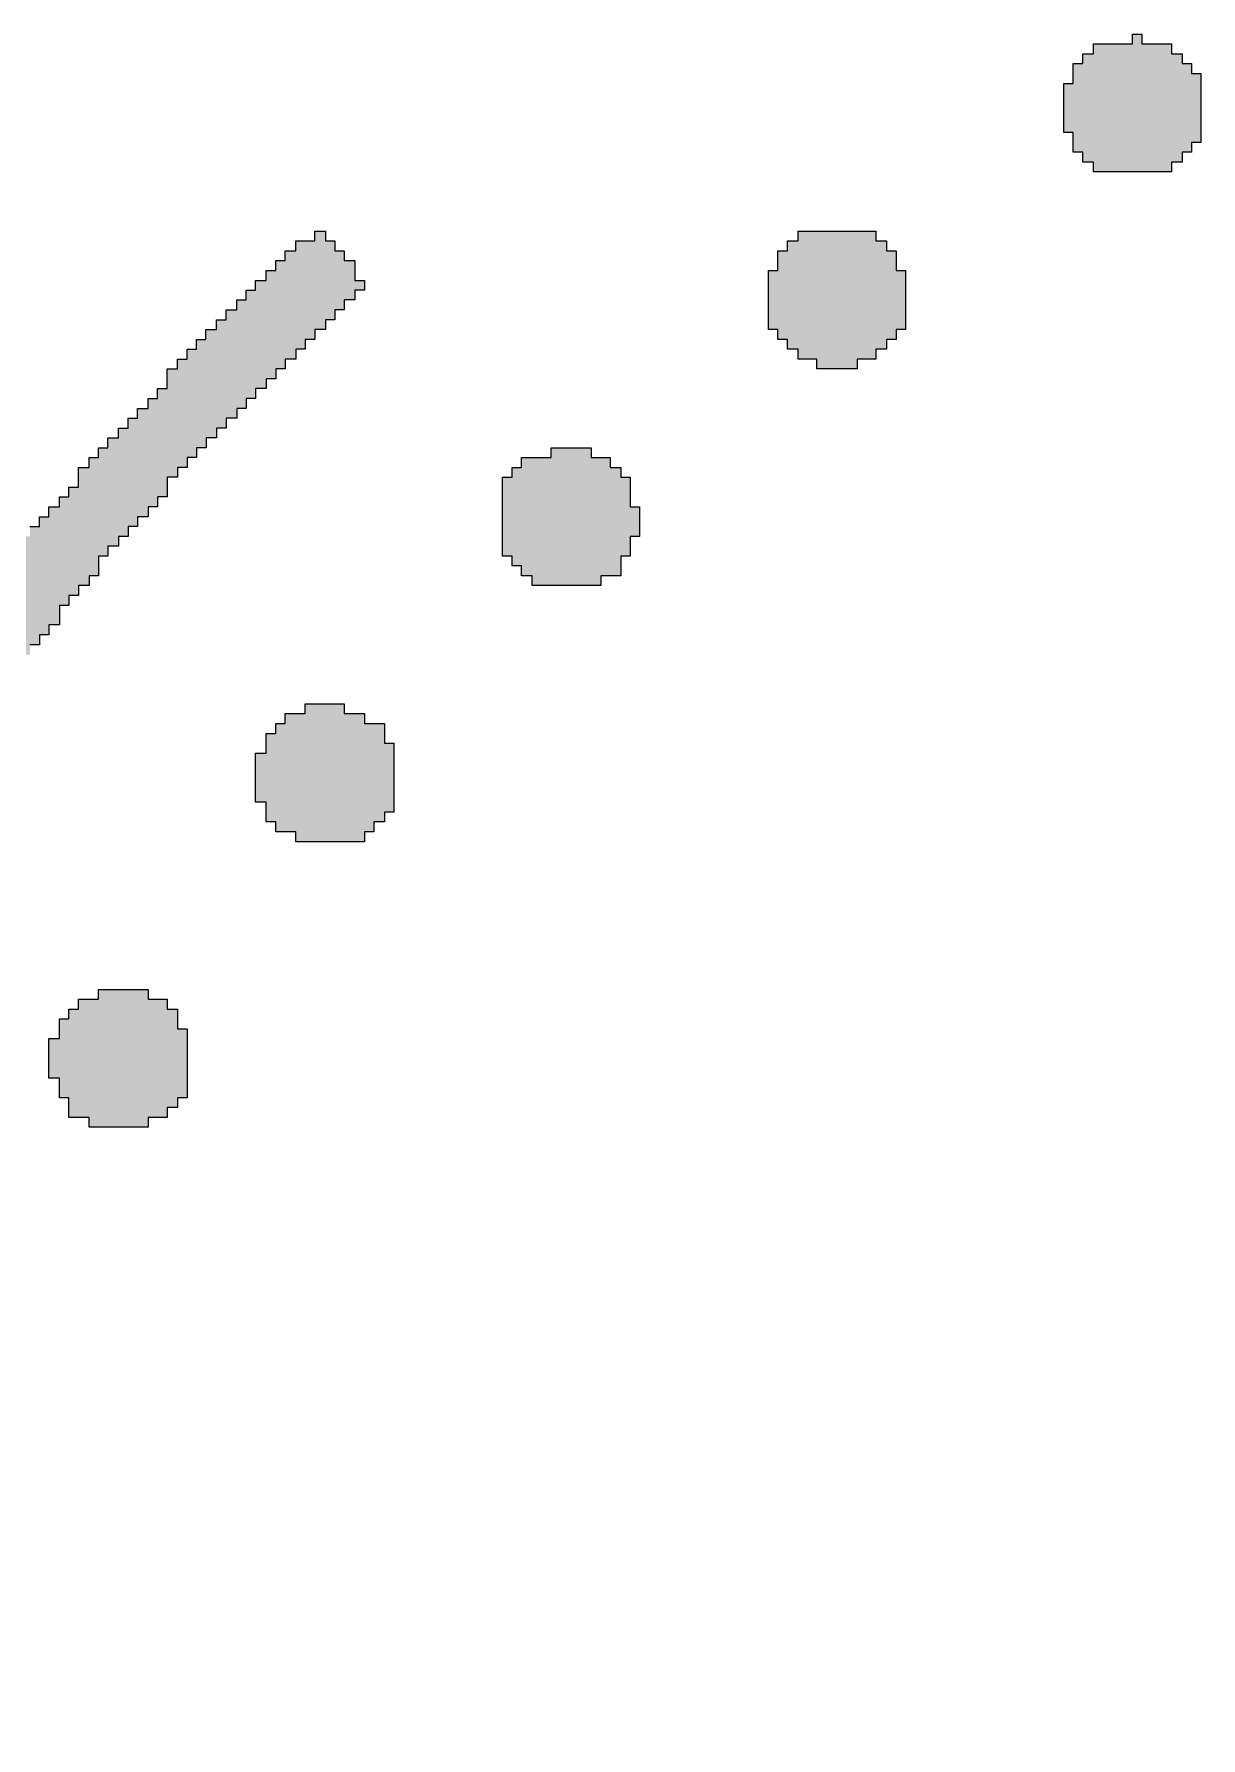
# Model space of a CAD drawing. Header units: millimetres. Extents: x 79 to 103.9, y -130.9 to -116.4.
# Drawn here: x 92.526 to 95.034, y -120.766 to -117.104 of the extents above; entities that cross this region are included whole.
import ezdxf

# ---------------------------------------------------------------- set-up
doc = ezdxf.new("R2010")
doc.units = ezdxf.units.MM
doc.header["$MEASUREMENT"] = 0
doc.layers.add('Layer 1', color=7, linetype='Continuous', lineweight=0)

msp = doc.modelspace()

# ---------------------------------------------------------------- hatches: boundary and pattern name
at = {"layer": 'Layer 1', "true_color": 0x000000, "transparency": 33554687}
h = msp.add_hatch(color=18, dxfattribs=at)
h.dxf.hatch_style = 2
h.paths.add_polyline_path([(95.0343, -117.2523), (95.0343, -117.2734), (95.0343, -117.2945), (95.0343, -117.3158), (95.0343, -117.3158), (95.0343, -117.3369), (95.014, -117.3369), (95.014, -117.358), (94.9937, -117.358), (94.9937, -117.3793), (94.9708, -117.3793), (94.9708, -117.4004), (94.8032, -117.4004), (94.8032, -117.3793), (94.7803, -117.3793), (94.7803, -117.358), (94.76, -117.358), (94.76, -117.3369), (94.76, -117.3369), (94.76, -117.3158), (94.7397, -117.3158), (94.7397, -117.2945), (94.7397, -117.2734), (94.7397, -117.2523), (94.7397, -117.231), (94.7397, -117.2099), (94.76, -117.2099), (94.76, -117.1888), (94.76, -117.1888), (94.76, -117.1675), (94.7803, -117.1675), (94.7803, -117.1464), (94.8032, -117.1464), (94.8032, -117.1253), (94.887, -117.1253), (94.887, -117.104), (94.9073, -117.104), (94.9073, -117.1253), (94.9708, -117.1253), (94.9708, -117.1464), (94.9937, -117.1464), (94.9937, -117.1675), (95.014, -117.1675), (95.014, -117.1888), (95.0343, -117.1888), (95.0343, -117.2099), (95.0343, -117.2099), (95.0343, -117.231)])
h = msp.add_hatch(color=18, dxfattribs=at)
h.dxf.hatch_style = 2
h.paths.add_polyline_path([(78.9917, -120.6813), (78.9917, -120.66), (78.9917, -120.6389), (78.9917, -120.6178), (91.2244, -120.6178), (91.2244, -120.5965), (91.2244, -120.5754), (91.2472, -120.5754), (91.2472, -120.5543), (91.2472, -120.5543), (91.2472, -120.533), (91.2472, -120.5119), (91.2675, -120.5119), (91.2675, -120.4908), (91.2675, -120.4908), (91.2675, -120.4695), (91.2675, -120.4484), (91.2878, -120.4484), (91.2878, -120.4273), (91.2878, -120.4273), (91.2878, -120.406), (91.2878, -120.3849), (91.3081, -120.3849), (91.3081, -120.3638), (91.3082, -120.3638), (91.3082, -120.3425), (91.3082, -120.3214), (91.331, -120.3214), (91.331, -120.3003), (91.331, -120.3003), (91.331, -120.279), (91.331, -120.2579), (91.3513, -120.2579), (91.3513, -120.2368), (91.3513, -120.2368), (91.3513, -120.2155), (91.3513, -120.1944), (91.3742, -120.1944), (91.3742, -120.1733), (91.3742, -120.1733), (91.3742, -120.152), (91.3742, -120.1309), (91.3945, -120.1309), (91.3945, -120.1098), (91.3945, -120.0885), (91.4148, -120.0885), (91.4148, -120.0674), (91.4149, -120.0674), (91.4149, -120.0463), (91.4149, -120.025), (91.4377, -120.025), (91.4377, -120.0039), (91.4377, -119.9828), (91.458, -119.9828), (91.458, -119.9615), (91.458, -119.9615), (91.458, -119.9404), (91.458, -119.9193), (91.4783, -119.9193), (91.4783, -119.898), (91.4783, -119.8769), (91.5012, -119.8769), (91.5012, -119.8558), (91.5012, -119.8345), (91.5012, -119.8134), (91.5215, -119.8134), (91.5215, -119.7923), (91.5215, -119.771), (91.5418, -119.771), (91.5418, -119.7499), (91.5418, -119.7288), (91.5647, -119.7288), (91.5647, -119.7075), (91.5647, -119.6864), (91.585, -119.6864), (91.585, -119.6653), (91.585, -119.644), (91.6053, -119.644), (91.6053, -119.6229), (91.6053, -119.6018), (91.6053, -119.6018), (91.6053, -119.5805), (91.6282, -119.5805), (91.6282, -119.5594), (91.6282, -119.5594), (91.6282, -119.5383), (91.6485, -119.5383), (91.6485, -119.517), (91.6485, -119.517), (91.6485, -119.4959), (91.6688, -119.4959), (91.6688, -119.4748), (91.6688, -119.4748), (91.6688, -119.4535), (91.6917, -119.4535), (91.6917, -119.4324), (91.6917, -119.4324), (91.6917, -119.4113), (91.712, -119.4113), (91.712, -119.39), (91.712, -119.39), (91.712, -119.3689), (91.7323, -119.3689), (91.7323, -119.3478), (91.7552, -119.3478), (91.7552, -119.3265), (91.7552, -119.3054), (91.7755, -119.3054), (91.7755, -119.2843), (91.7755, -119.2843), (91.7755, -119.263), (91.7958, -119.263), (91.7958, -119.2419), (91.7958, -119.2419), (91.7958, -119.2208), (91.8187, -119.2208), (91.8187, -119.1995), (91.8187, -119.1995), (91.8187, -119.1784), (91.839, -119.1784), (91.839, -119.1573), (91.839, -119.1573), (91.839, -119.136), (91.8593, -119.136), (91.8593, -119.1149), (91.8822, -119.1149), (91.8822, -119.0938), (91.8822, -119.0938), (91.8822, -119.0725), (91.9025, -119.0725), (91.9025, -119.0514), (91.9025, -119.0514), (91.9025, -119.0303), (91.9228, -119.0303), (91.9228, -119.009), (91.9457, -119.009), (91.9457, -118.9879), (91.9457, -118.9879), (91.9457, -118.9668), (91.966, -118.9668), (91.966, -118.9455), (91.966, -118.9455), (91.966, -118.9244), (91.9863, -118.9244), (91.9863, -118.9033), (92.0092, -118.9033), (92.0092, -118.882), (92.0092, -118.882), (92.0092, -118.8609), (92.0295, -118.8609), (92.0295, -118.8398), (92.0498, -118.8398), (92.0498, -118.8185), (92.0498, -118.8185), (92.0498, -118.7974), (92.0727, -118.7974), (92.0727, -118.7763), (92.093, -118.7763), (92.093, -118.755), (92.093, -118.755), (92.093, -118.7339), (92.1133, -118.7339), (92.1133, -118.7128), (92.1362, -118.7128), (92.1362, -118.6915), (92.1362, -118.6704), (92.1565, -118.6704), (92.1565, -118.6493), (92.1768, -118.6493), (92.1768, -118.628), (92.1768, -118.6069), (92.1997, -118.6069), (92.1997, -118.5858), (92.22, -118.5858), (92.22, -118.5645), (92.2201, -118.5645), (92.2201, -118.5434), (92.2403, -118.5434), (92.2403, -118.5223), (92.2632, -118.5223), (92.2632, -118.501), (92.2835, -118.501), (92.2835, -118.4799), (92.2835, -118.4799), (92.2835, -118.4588), (92.3038, -118.4588), (92.3038, -118.4375), (92.3267, -118.4375), (92.3267, -118.4164), (92.347, -118.4164), (92.347, -118.3953), (92.347, -118.3953), (92.347, -118.374), (92.3673, -118.374), (92.3673, -118.3529), (92.3902, -118.3529), (92.3902, -118.3318), (92.4105, -118.3318), (92.4105, -118.3105), (92.4106, -118.3105), (92.4106, -118.2894), (92.4308, -118.2894), (92.4308, -118.2683), (92.4537, -118.2683), (92.4537, -118.247), (92.474, -118.247), (92.474, -118.2259), (92.4943, -118.2259), (92.4943, -118.2048), (92.4943, -118.2048), (92.4943, -118.1835), (92.5172, -118.1835), (92.5172, -118.1624), (92.5375, -118.1624), (92.5375, -118.1413), (92.5578, -118.1413), (92.5578, -118.12), (92.5807, -118.12), (92.5807, -118.0989), (92.601, -118.0989), (92.601, -118.0778), (92.6213, -118.0778), (92.6213, -118.0565), (92.6213, -118.0565), (92.6213, -118.0354), (92.6442, -118.0354), (92.6442, -118.0143), (92.6645, -118.0143), (92.6645, -117.993), (92.6849, -117.993), (92.6849, -117.9719), (92.7077, -117.9719), (92.7077, -117.9508), (92.728, -117.9508), (92.728, -117.9295), (92.7483, -117.9295), (92.7483, -117.9084), (92.7712, -117.9084), (92.7712, -117.8873), (92.7915, -117.8873), (92.7915, -117.866), (92.8118, -117.866), (92.8118, -117.8449), (92.8118, -117.8449), (92.8118, -117.8238), (92.8347, -117.8238), (92.8347, -117.8025), (92.855, -117.8025), (92.855, -117.7814), (92.8753, -117.7814), (92.8753, -117.7603), (92.8956, -117.7603), (92.8956, -117.739), (92.9185, -117.739), (92.9185, -117.7179), (92.9388, -117.7179), (92.9388, -117.6968), (92.9617, -117.6968), (92.9617, -117.6755), (92.982, -117.6755), (92.982, -117.6544), (93.0023, -117.6544), (93.0023, -117.6333), (93.0252, -117.6333), (93.0252, -117.612), (93.0455, -117.612), (93.0455, -117.5909), (93.0659, -117.5909), (93.0659, -117.5698), (93.0887, -117.5698), (93.0887, -117.5485), (93.1293, -117.5485), (93.1293, -117.5274), (93.1522, -117.5274), (93.1522, -117.5485), (93.1725, -117.5485), (93.1725, -117.5698), (93.1929, -117.5698), (93.1929, -117.5909), (93.2157, -117.5909), (93.2157, -117.612), (93.2157, -117.612), (93.2157, -117.6333), (93.236, -117.6333), (93.236, -117.6544), (93.2157, -117.6544), (93.2157, -117.6755), (93.1928, -117.6755), (93.1928, -117.6968), (93.1725, -117.6968), (93.1725, -117.7179), (93.1522, -117.7179), (93.1522, -117.739), (93.1293, -117.739), (93.1293, -117.7603), (93.109, -117.7603), (93.109, -117.7814), (93.0887, -117.7814), (93.0887, -117.8025), (93.0658, -117.8025), (93.0658, -117.8238), (93.0455, -117.8238), (93.0455, -117.8449), (93.0252, -117.8449), (93.0252, -117.866), (93.0023, -117.866), (93.0023, -117.8873), (92.982, -117.8873), (92.982, -117.9084), (92.9617, -117.9084), (92.9617, -117.9295), (92.9388, -117.9295), (92.9388, -117.9508), (92.9185, -117.9508), (92.9185, -117.9719), (92.8957, -117.9719), (92.8957, -117.993), (92.8753, -117.993), (92.8753, -118.0143), (92.855, -118.0143), (92.855, -118.0354), (92.8347, -118.0354), (92.8347, -118.0565), (92.8118, -118.0565), (92.8118, -118.0778), (92.8118, -118.0778), (92.8118, -118.0989), (92.7915, -118.0989), (92.7915, -118.12), (92.7712, -118.12), (92.7712, -118.1413), (92.7483, -118.1413), (92.7483, -118.1624), (92.728, -118.1624), (92.728, -118.1835), (92.7077, -118.1835), (92.7077, -118.2048), (92.6848, -118.2048), (92.6848, -118.2259), (92.6645, -118.2259), (92.6645, -118.247), (92.6645, -118.247), (92.6645, -118.2683), (92.6442, -118.2683), (92.6442, -118.2894), (92.6214, -118.2894), (92.6214, -118.3105), (92.601, -118.3105), (92.601, -118.3318), (92.5807, -118.3318), (92.5807, -118.3529), (92.5807, -118.3529), (92.5807, -118.374), (92.5578, -118.374), (92.5578, -118.3953), (92.5375, -118.3953), (92.5375, -118.4164), (92.5172, -118.4164), (92.5172, -118.4375), (92.4943, -118.4375), (92.4943, -118.4588), (92.4943, -118.4588), (92.4943, -118.4799), (92.474, -118.4799), (92.474, -118.501), (92.4537, -118.501), (92.4537, -118.5223), (92.4308, -118.5223), (92.4308, -118.5434), (92.4309, -118.5434), (92.4309, -118.5645), (92.4105, -118.5645), (92.4105, -118.5858), (92.3902, -118.5858), (92.3902, -118.6069), (92.3673, -118.6069), (92.3673, -118.628), (92.3673, -118.6493), (92.347, -118.6493), (92.347, -118.6704), (92.3267, -118.6704), (92.3267, -118.6915), (92.3267, -118.7128), (92.3038, -118.7128), (92.3038, -118.7339), (92.2835, -118.7339), (92.2835, -118.755), (92.2632, -118.755), (92.2632, -118.7763), (92.2632, -118.7763), (92.2632, -118.7974), (92.2403, -118.7974), (92.2403, -118.8185), (92.22, -118.8185), (92.22, -118.8398), (92.22, -118.8398), (92.22, -118.8609), (92.1997, -118.8609), (92.1997, -118.882), (92.1768, -118.882), (92.1768, -118.9033), (92.1768, -118.9033), (92.1768, -118.9244), (92.1565, -118.9244), (92.1565, -118.9455), (92.1362, -118.9455), (92.1362, -118.9668), (92.1362, -118.9668), (92.1362, -118.9879), (92.1133, -118.9879), (92.1133, -119.009), (92.1133, -119.009), (92.1133, -119.0303), (92.093, -119.0303), (92.093, -119.0514), (92.0727, -119.0514), (92.0727, -119.0725), (92.0727, -119.0725), (92.0727, -119.0938), (92.0498, -119.0938), (92.0498, -119.1149), (92.0498, -119.1149), (92.0498, -119.136), (92.0295, -119.136), (92.0295, -119.1573), (92.0092, -119.1573), (92.0092, -119.1784), (92.0092, -119.1784), (92.0092, -119.1995), (91.9863, -119.1995), (91.9863, -119.2208), (91.9863, -119.2208), (91.9863, -119.2419), (91.966, -119.2419), (91.966, -119.263), (91.966, -119.263), (91.966, -119.2843), (91.9457, -119.2843), (91.9457, -119.3054), (91.9228, -119.3054), (91.9228, -119.3265), (91.9228, -119.3478), (91.9025, -119.3478), (91.9025, -119.3689), (91.9025, -119.3689), (91.9025, -119.39), (91.8822, -119.39), (91.8822, -119.4113), (91.8822, -119.4113), (91.8822, -119.4324), (91.8593, -119.4324), (91.8593, -119.4535), (91.8593, -119.4535), (91.8593, -119.4748), (91.839, -119.4748), (91.839, -119.4959), (91.839, -119.4959), (91.839, -119.517), (91.8187, -119.517), (91.8187, -119.5383), (91.8187, -119.5383), (91.8187, -119.5594), (91.7958, -119.5594), (91.7958, -119.5805), (91.7958, -119.5805), (91.7958, -119.6018), (91.7755, -119.6018), (91.7755, -119.6229), (91.7755, -119.644), (91.7552, -119.644), (91.7552, -119.6653), (91.7552, -119.6864), (91.7323, -119.6864), (91.7323, -119.7075), (91.7323, -119.7288), (91.712, -119.7288), (91.712, -119.7499), (91.712, -119.771), (91.6917, -119.771), (91.6917, -119.7923), (91.6917, -119.8134), (91.6688, -119.8134), (91.6688, -119.8345), (91.6688, -119.8558), (91.6688, -119.8769), (91.6485, -119.8769), (91.6485, -119.898), (91.6485, -119.9193), (91.6282, -119.9193), (91.6282, -119.9404), (91.6282, -119.9615), (91.6053, -119.9615), (91.6053, -119.9828), (91.6053, -119.9828), (91.6053, -120.0039), (91.6053, -120.025), (91.5851, -120.025), (91.5851, -120.0463), (91.5851, -120.0674), (91.5647, -120.0674), (91.5647, -120.0885), (91.5647, -120.0885), (91.5647, -120.1098), (91.5647, -120.1309), (91.5418, -120.1309), (91.5418, -120.152), (91.5418, -120.1733), (91.5215, -120.1733), (91.5215, -120.1944), (91.5215, -120.1944), (91.5215, -120.2155), (91.5215, -120.2368), (91.5012, -120.2368), (91.5012, -120.2579), (91.5012, -120.2579), (91.5012, -120.279), (91.5012, -120.3003), (91.4783, -120.3003), (91.4783, -120.3214), (91.4784, -120.3214), (91.4784, -120.3425), (91.4784, -120.3638), (91.458, -120.3638), (91.458, -120.3849), (91.458, -120.3849), (91.458, -120.406), (91.458, -120.4273), (91.4377, -120.4273), (91.4377, -120.4484), (91.4377, -120.4484), (91.4377, -120.4695), (91.4377, -120.4908), (91.4148, -120.4908), (91.4148, -120.5119), (91.4148, -120.5119), (91.4148, -120.533), (91.4148, -120.5543), (91.3945, -120.5543), (91.3945, -120.5754), (91.3946, -120.5754), (91.3946, -120.5965), (91.3946, -120.6178), (91.3742, -120.6178), (91.3742, -120.6389), (91.3742, -120.66), (91.3742, -120.6813), (91.3742, -120.7024), (91.3513, -120.7024), (91.3513, -120.7235), (91.3513, -120.7448), (91.3513, -120.7659), (78.9917, -120.7659), (78.9917, -120.7448), (78.9917, -120.7235), (78.9917, -120.7024), (78.9917, -120.7024)])
h = msp.add_hatch(color=18, dxfattribs=at)
h.dxf.hatch_style = 2
h.paths.add_polyline_path([(94.3358, -117.5274), (94.3358, -117.5485), (94.3587, -117.5485), (94.3587, -117.5698), (94.379, -117.5698), (94.379, -117.5909), (94.379, -117.612), (94.3993, -117.612), (94.3993, -117.6333), (94.3993, -117.6544), (94.3993, -117.6755), (94.3993, -117.6968), (94.3993, -117.7179), (94.3993, -117.739), (94.379, -117.739), (94.379, -117.7603), (94.3587, -117.7603), (94.3587, -117.7814), (94.3358, -117.7814), (94.3358, -117.8025), (94.2952, -117.8025), (94.2952, -117.8238), (94.2088, -117.8238), (94.2088, -117.8025), (94.1682, -117.8025), (94.1682, -117.7814), (94.1453, -117.7814), (94.1453, -117.7603), (94.125, -117.7603), (94.125, -117.739), (94.1047, -117.739), (94.1047, -117.7179), (94.1047, -117.6968), (94.1047, -117.6755), (94.1047, -117.6544), (94.1047, -117.6333), (94.1047, -117.612), (94.125, -117.612), (94.125, -117.5909), (94.125, -117.5698), (94.1453, -117.5698), (94.1453, -117.5485), (94.1682, -117.5485), (94.1682, -117.5274)])
h = msp.add_hatch(color=18, dxfattribs=at)
h.dxf.hatch_style = 2
h.paths.add_polyline_path([(93.7237, -117.993), (93.7237, -118.0143), (93.7643, -118.0143), (93.7643, -118.0354), (93.7872, -118.0354), (93.7872, -118.0565), (93.8075, -118.0565), (93.8075, -118.0778), (93.8075, -118.0989), (93.8075, -118.12), (93.8278, -118.12), (93.8278, -118.1413), (93.8278, -118.1624), (93.8278, -118.1835), (93.8075, -118.1835), (93.8075, -118.2048), (93.8075, -118.2259), (93.7872, -118.2259), (93.7872, -118.247), (93.7872, -118.247), (93.7872, -118.2683), (93.744, -118.2683), (93.744, -118.2894), (93.5967, -118.2894), (93.5967, -118.2683), (93.5738, -118.2683), (93.5738, -118.247), (93.5535, -118.247), (93.5535, -118.2259), (93.5332, -118.2259), (93.5332, -118.2048), (93.5332, -118.1835), (93.5332, -118.1835), (93.5332, -118.1624), (93.5332, -118.1413), (93.5332, -118.12), (93.5332, -118.12), (93.5332, -118.0989), (93.5332, -118.0778), (93.5332, -118.0565), (93.5535, -118.0565), (93.5535, -118.0354), (93.5738, -118.0354), (93.5738, -118.0143), (93.6373, -118.0143), (93.6373, -117.993)])
h = msp.add_hatch(color=18, dxfattribs=at)
h.dxf.hatch_style = 2
h.paths.add_polyline_path([(93.2995, -118.6915), (93.2995, -118.7128), (93.2995, -118.7339), (93.2995, -118.755), (93.2995, -118.755), (93.2995, -118.7763), (93.2792, -118.7763), (93.2792, -118.7974), (93.2563, -118.7974), (93.2563, -118.8185), (93.236, -118.8185), (93.236, -118.8398), (93.0887, -118.8398), (93.0887, -118.8185), (93.0455, -118.8185), (93.0455, -118.7974), (93.0252, -118.7974), (93.0252, -118.7763), (93.0252, -118.7763), (93.0252, -118.755), (93.0023, -118.755), (93.0023, -118.7339), (93.0023, -118.7128), (93.0023, -118.6915), (93.0023, -118.6704), (93.0023, -118.6493), (93.0252, -118.6493), (93.0252, -118.628), (93.0252, -118.628), (93.0252, -118.6069), (93.0455, -118.6069), (93.0455, -118.5858), (93.0658, -118.5858), (93.0658, -118.5645), (93.109, -118.5645), (93.109, -118.5434), (93.1928, -118.5434), (93.1928, -118.5645), (93.236, -118.5645), (93.236, -118.5858), (93.2792, -118.5858), (93.2792, -118.6069), (93.2792, -118.6069), (93.2792, -118.628), (93.2995, -118.628), (93.2995, -118.6493), (93.2995, -118.6493), (93.2995, -118.6704)])
h = msp.add_hatch(color=18, dxfattribs=at)
h.dxf.hatch_style = 2
h.paths.add_polyline_path([(92.855, -119.3054), (92.855, -119.3265), (92.855, -119.3478), (92.855, -119.3478), (92.855, -119.3689), (92.855, -119.39), (92.8347, -119.39), (92.8347, -119.4113), (92.8118, -119.4113), (92.8118, -119.4324), (92.7712, -119.4324), (92.7712, -119.4535), (92.6442, -119.4535), (92.6442, -119.4324), (92.601, -119.4324), (92.601, -119.4113), (92.601, -119.4113), (92.601, -119.39), (92.5807, -119.39), (92.5807, -119.3689), (92.5807, -119.3478), (92.5578, -119.3478), (92.5578, -119.3265), (92.5578, -119.3054), (92.5578, -119.2843), (92.5578, -119.263), (92.5807, -119.263), (92.5807, -119.2419), (92.5807, -119.2419), (92.5807, -119.2208), (92.601, -119.2208), (92.601, -119.1995), (92.6213, -119.1995), (92.6213, -119.1784), (92.6645, -119.1784), (92.6645, -119.1573), (92.7712, -119.1573), (92.7712, -119.1784), (92.8118, -119.1784), (92.8118, -119.1995), (92.8347, -119.1995), (92.8347, -119.2208), (92.8347, -119.2208), (92.8347, -119.2419), (92.855, -119.2419), (92.855, -119.263), (92.855, -119.263), (92.855, -119.2843)])

# ---------------------------------------------------------------- linework, layer by layer
at = {"layer": 'Layer 1'}
for points in [[(95.0343, -117.2523), (95.0343, -117.2734), (95.0343, -117.2945), (95.0343, -117.3158), (95.0343, -117.3158), (95.0343, -117.3369), (95.014, -117.3369), (95.014, -117.358), (94.9937, -117.358), (94.9937, -117.3793), (94.9708, -117.3793), (94.9708, -117.4004), (94.8032, -117.4004), (94.8032, -117.3793), (94.7803, -117.3793), (94.7803, -117.358), (94.76, -117.358), (94.76, -117.3369), (94.76, -117.3369), (94.76, -117.3158), (94.7397, -117.3158), (94.7397, -117.2945), (94.7397, -117.2734), (94.7397, -117.2523), (94.7397, -117.231), (94.7397, -117.2099), (94.76, -117.2099), (94.76, -117.1888), (94.76, -117.1888), (94.76, -117.1675), (94.7803, -117.1675), (94.7803, -117.1464), (94.8032, -117.1464), (94.8032, -117.1253), (94.887, -117.1253), (94.887, -117.104), (94.9073, -117.104), (94.9073, -117.1253), (94.9708, -117.1253), (94.9708, -117.1464), (94.9937, -117.1464), (94.9937, -117.1675), (95.014, -117.1675), (95.014, -117.1888), (95.0343, -117.1888), (95.0343, -117.2099), (95.0343, -117.2099), (95.0343, -117.231)], [(94.3358, -117.5274), (94.3358, -117.5485), (94.3587, -117.5485), (94.3587, -117.5698), (94.379, -117.5698), (94.379, -117.5909), (94.379, -117.612), (94.3993, -117.612), (94.3993, -117.6333), (94.3993, -117.6544), (94.3993, -117.6755), (94.3993, -117.6968), (94.3993, -117.7179), (94.3993, -117.739), (94.379, -117.739), (94.379, -117.7603), (94.3587, -117.7603), (94.3587, -117.7814), (94.3358, -117.7814), (94.3358, -117.8025), (94.2952, -117.8025), (94.2952, -117.8238), (94.2088, -117.8238), (94.2088, -117.8025), (94.1682, -117.8025), (94.1682, -117.7814), (94.1453, -117.7814), (94.1453, -117.7603), (94.125, -117.7603), (94.125, -117.739), (94.1047, -117.739), (94.1047, -117.7179), (94.1047, -117.6968), (94.1047, -117.6755), (94.1047, -117.6544), (94.1047, -117.6333), (94.1047, -117.612), (94.125, -117.612), (94.125, -117.5909), (94.125, -117.5698), (94.1453, -117.5698), (94.1453, -117.5485), (94.1682, -117.5485), (94.1682, -117.5274)], [(93.7237, -117.993), (93.7237, -118.0143), (93.7643, -118.0143), (93.7643, -118.0354), (93.7872, -118.0354), (93.7872, -118.0565), (93.8075, -118.0565), (93.8075, -118.0778), (93.8075, -118.0989), (93.8075, -118.12), (93.8278, -118.12), (93.8278, -118.1413), (93.8278, -118.1624), (93.8278, -118.1835), (93.8075, -118.1835), (93.8075, -118.2048), (93.8075, -118.2259), (93.7872, -118.2259), (93.7872, -118.247), (93.7872, -118.247), (93.7872, -118.2683), (93.744, -118.2683), (93.744, -118.2894), (93.5967, -118.2894), (93.5967, -118.2683), (93.5738, -118.2683), (93.5738, -118.247), (93.5535, -118.247), (93.5535, -118.2259), (93.5332, -118.2259), (93.5332, -118.2048), (93.5332, -118.1835), (93.5332, -118.1835), (93.5332, -118.1624), (93.5332, -118.1413), (93.5332, -118.12), (93.5332, -118.12), (93.5332, -118.0989), (93.5332, -118.0778), (93.5332, -118.0565), (93.5535, -118.0565), (93.5535, -118.0354), (93.5738, -118.0354), (93.5738, -118.0143), (93.6373, -118.0143), (93.6373, -117.993)], [(93.2995, -118.6915), (93.2995, -118.7128), (93.2995, -118.7339), (93.2995, -118.755), (93.2995, -118.755), (93.2995, -118.7763), (93.2792, -118.7763), (93.2792, -118.7974), (93.2563, -118.7974), (93.2563, -118.8185), (93.236, -118.8185), (93.236, -118.8398), (93.0887, -118.8398), (93.0887, -118.8185), (93.0455, -118.8185), (93.0455, -118.7974), (93.0252, -118.7974), (93.0252, -118.7763), (93.0252, -118.7763), (93.0252, -118.755), (93.0023, -118.755), (93.0023, -118.7339), (93.0023, -118.7128), (93.0023, -118.6915), (93.0023, -118.6704), (93.0023, -118.6493), (93.0252, -118.6493), (93.0252, -118.628), (93.0252, -118.628), (93.0252, -118.6069), (93.0455, -118.6069), (93.0455, -118.5858), (93.0658, -118.5858), (93.0658, -118.5645), (93.109, -118.5645), (93.109, -118.5434), (93.1928, -118.5434), (93.1928, -118.5645), (93.236, -118.5645), (93.236, -118.5858), (93.2792, -118.5858), (93.2792, -118.6069), (93.2792, -118.6069), (93.2792, -118.628), (93.2995, -118.628), (93.2995, -118.6493), (93.2995, -118.6493), (93.2995, -118.6704)], [(92.855, -119.3054), (92.855, -119.3265), (92.855, -119.3478), (92.855, -119.3478), (92.855, -119.3689), (92.855, -119.39), (92.8347, -119.39), (92.8347, -119.4113), (92.8118, -119.4113), (92.8118, -119.4324), (92.7712, -119.4324), (92.7712, -119.4535), (92.6442, -119.4535), (92.6442, -119.4324), (92.601, -119.4324), (92.601, -119.4113), (92.601, -119.4113), (92.601, -119.39), (92.5807, -119.39), (92.5807, -119.3689), (92.5807, -119.3478), (92.5578, -119.3478), (92.5578, -119.3265), (92.5578, -119.3054), (92.5578, -119.2843), (92.5578, -119.263), (92.5807, -119.263), (92.5807, -119.2419), (92.5807, -119.2419), (92.5807, -119.2208), (92.601, -119.2208), (92.601, -119.1995), (92.6213, -119.1995), (92.6213, -119.1784), (92.6645, -119.1784), (92.6645, -119.1573), (92.7712, -119.1573), (92.7712, -119.1784), (92.8118, -119.1784), (92.8118, -119.1995), (92.8347, -119.1995), (92.8347, -119.2208), (92.8347, -119.2208), (92.8347, -119.2419), (92.855, -119.2419), (92.855, -119.263), (92.855, -119.263), (92.855, -119.2843)]]:
    msp.add_lwpolyline(points, close=True, dxfattribs=at)
msp.add_lwpolyline([(92.5172, -118.1624), (92.5375, -118.1624), (92.5375, -118.1413), (92.5578, -118.1413), (92.5578, -118.12), (92.5807, -118.12), (92.5807, -118.0989), (92.601, -118.0989), (92.601, -118.0778), (92.6213, -118.0778), (92.6213, -118.0565), (92.6213, -118.0565), (92.6213, -118.0354), (92.6442, -118.0354), (92.6442, -118.0143), (92.6645, -118.0143), (92.6645, -117.993), (92.6849, -117.993), (92.6849, -117.9719), (92.7077, -117.9719), (92.7077, -117.9508), (92.728, -117.9508), (92.728, -117.9295), (92.7483, -117.9295), (92.7483, -117.9084), (92.7712, -117.9084), (92.7712, -117.8873), (92.7915, -117.8873), (92.7915, -117.866), (92.8118, -117.866), (92.8118, -117.8449), (92.8118, -117.8449), (92.8118, -117.8238), (92.8347, -117.8238), (92.8347, -117.8025), (92.855, -117.8025), (92.855, -117.7814), (92.8753, -117.7814), (92.8753, -117.7603), (92.8956, -117.7603), (92.8956, -117.739), (92.9185, -117.739), (92.9185, -117.7179), (92.9388, -117.7179), (92.9388, -117.6968), (92.9617, -117.6968), (92.9617, -117.6755), (92.982, -117.6755), (92.982, -117.6544), (93.0023, -117.6544), (93.0023, -117.6333), (93.0252, -117.6333), (93.0252, -117.612), (93.0455, -117.612), (93.0455, -117.5909), (93.0659, -117.5909), (93.0659, -117.5698), (93.0887, -117.5698), (93.0887, -117.5485), (93.1293, -117.5485), (93.1293, -117.5274), (93.1522, -117.5274), (93.1522, -117.5485), (93.1725, -117.5485), (93.1725, -117.5698), (93.1929, -117.5698), (93.1929, -117.5909), (93.2157, -117.5909), (93.2157, -117.612), (93.2157, -117.612), (93.2157, -117.6333), (93.236, -117.6333), (93.236, -117.6544), (93.2157, -117.6544), (93.2157, -117.6755), (93.1928, -117.6755), (93.1928, -117.6968), (93.1725, -117.6968), (93.1725, -117.7179), (93.1522, -117.7179), (93.1522, -117.739), (93.1293, -117.739), (93.1293, -117.7603), (93.109, -117.7603), (93.109, -117.7814), (93.0887, -117.7814), (93.0887, -117.8025), (93.0658, -117.8025), (93.0658, -117.8238), (93.0455, -117.8238), (93.0455, -117.8449), (93.0252, -117.8449), (93.0252, -117.866), (93.0023, -117.866), (93.0023, -117.8873), (92.982, -117.8873), (92.982, -117.9084), (92.9617, -117.9084), (92.9617, -117.9295), (92.9388, -117.9295), (92.9388, -117.9508), (92.9185, -117.9508), (92.9185, -117.9719), (92.8957, -117.9719), (92.8957, -117.993), (92.8753, -117.993), (92.8753, -118.0143), (92.855, -118.0143), (92.855, -118.0354), (92.8347, -118.0354), (92.8347, -118.0565), (92.8118, -118.0565), (92.8118, -118.0778), (92.8118, -118.0778), (92.8118, -118.0989), (92.7915, -118.0989), (92.7915, -118.12), (92.7712, -118.12), (92.7712, -118.1413), (92.7483, -118.1413), (92.7483, -118.1624), (92.728, -118.1624), (92.728, -118.1835), (92.7077, -118.1835), (92.7077, -118.2048), (92.6848, -118.2048), (92.6848, -118.2259), (92.6645, -118.2259), (92.6645, -118.247), (92.6645, -118.247), (92.6645, -118.2683), (92.6442, -118.2683), (92.6442, -118.2894), (92.6214, -118.2894), (92.6214, -118.3105), (92.601, -118.3105), (92.601, -118.3318), (92.5807, -118.3318), (92.5807, -118.3529), (92.5807, -118.3529), (92.5807, -118.374), (92.5578, -118.374), (92.5578, -118.3953), (92.5375, -118.3953), (92.5375, -118.4164), (92.5172, -118.4164)], dxfattribs=at)

doc.saveas('drawing.dxf')
